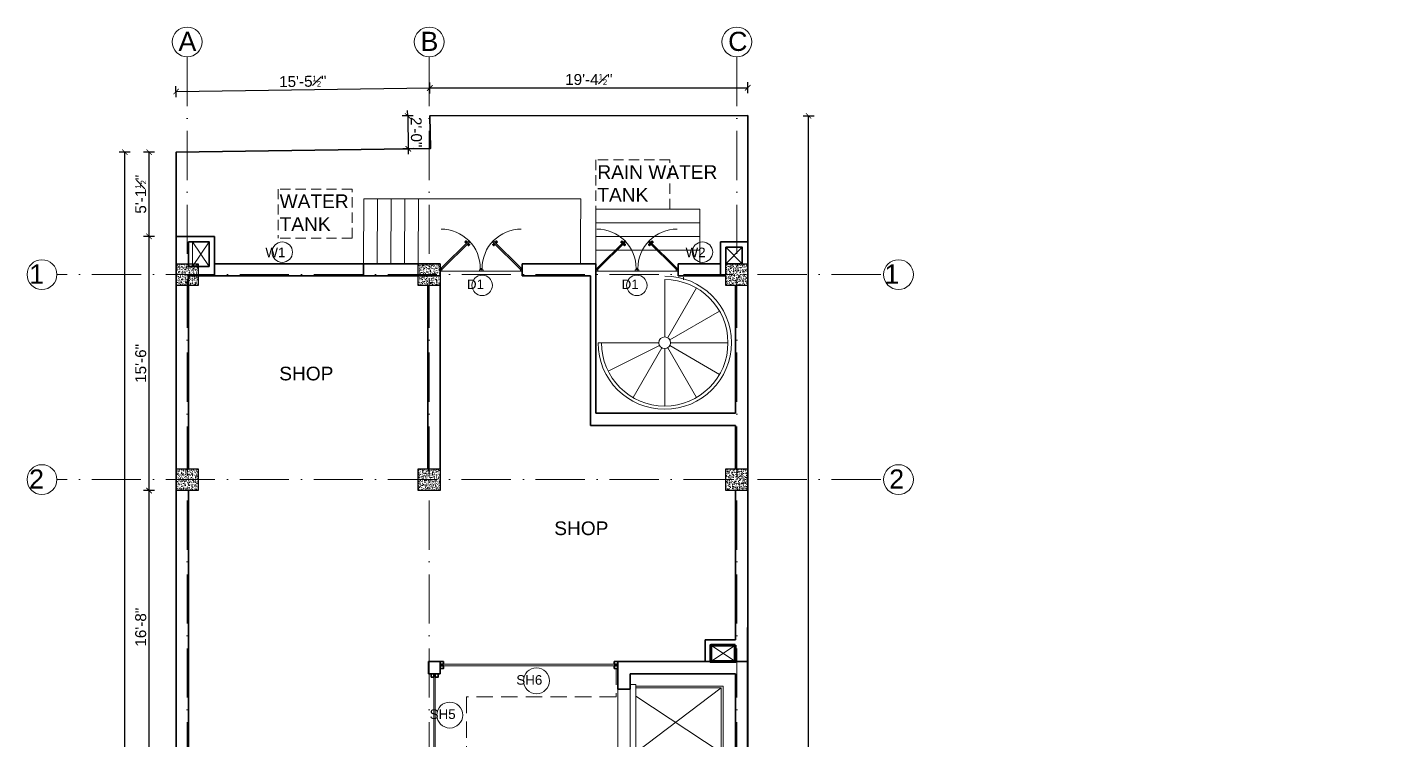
# Model space of a CAD drawing. Header units: inches. Extents: x 10755 to 33653, y -10992 to 10708.
# Drawn here: x 10755 to 11744, y 6877 to 7399 of the extents above; entities that cross this region are included whole.
import ezdxf

# ---------------------------------------------------------------- set-up
doc = ezdxf.new("R2010")
doc.units = ezdxf.units.IN
doc.header["$MEASUREMENT"] = 0
for name, pattern in [('ACAD_ISO10W100', [18, 12, -3, 0, -3]), ('DASHED', [0.75, 0.5, -0.25]), ('HIDDEN', [0.375, 0.25, -0.125])]:
    doc.linetypes.add(name, pattern=pattern)
for name, color, linetype, lineweight in [('beam in plan', 241, 'HIDDEN', 20), ('centerline', 9, 'ACAD_ISO10W100', 5), ('col', 1, 'Continuous', 30), ('dim', 6, 'Continuous', 13), ('DIMINSION', 5, 'Continuous', 15), ('hatch', 33, 'Continuous', 5), ('hatch 2', 8, 'Continuous', 13), ('hatch- rcc', 252, 'Continuous', 5), ('PUERTAS', 7, 'Continuous', 0), ('railing', 33, 'Continuous', 15), ('rs', 102, 'Continuous', 15), ('site', 4, 'Continuous', 35), ('STAIRCASE', 143, 'Continuous', 15), ('title text 1', 113, 'Continuous', 25), ('wall', 1, 'Continuous', 35), ('win sec', 161, 'Continuous', 9)]:
    doc.layers.add(name, color=color, linetype=linetype, lineweight=lineweight)
doc.layers.add('T-TEXT', color=230, linetype='Continuous')
doc.layers.get('DIMINSION').off()
doc.styles.add('Prajwal', font='stylu.ttf', dxfattribs={"height": 9})
doc.styles.get("Standard").update_dxf_attribs({"font": 'arial.ttf'})
doc.styles.add('suren', font='times.ttf', dxfattribs={"height": 4})
doc.dimstyles.new('S8', dxfattribs={"dimscale": 8, "dimtxt": 1, "dimasz": 0.5, "dimexe": 0.5, "dimexo": 0.5, "dimgap": 0.25, "dimtad": 1, "dimzin": 3, "dimdsep": 46, "dimlunit": 4, "dimtxsty": 'Standard', "dimblk": 'ARCHTICK', "dimcen": 0, "dimclrd": 256, "dimclre": 256, "dimclrt": 6, "dimadec": 0, "dimazin": 0, "dimtfac": 0.5, "dimtix": 1, "dimtmove": 1, "dimatfit": 3, "dimfxl": 0.5, "dimfxlon": 1, "dimfrac": 1, "dimtolj": 1, "dimtzin": 0, "dimarcsym": 1})

# ---------------------------------------------------------------- blocks, each defined once
blk = doc.blocks.new('ETERWEWE')
at = {"layer": 'hatch- rcc', "linetype": 'Continuous', "ltscale": 30}
h = blk.add_hatch(dxfattribs=at)
h.set_pattern_fill('AR-CONC', color=256, scale=0.5, style=0)
h.set_pattern_definition([(50, (0, 0), (3.586300913, -0.313760675), [0.375, -4.125]), (355, (0, 0), (-0.69375667, 3.76096067), [0.3, -3.3]), (100.4514445, (0.299, -0.026), (2.89254423, 3.447199955), [0.31870096, -3.50571056]), (46.1842, (0, 1), (5.33620665, -0.8275964), [0.5625, -6.1875]), (96.6356355, (0.4447, 0.931), (4.67330973, 4.870593), [0.47805171, -5.2585688]), (351.184164, (0, 1), (4.67330973, 4.870593), [0.45, -4.95]), (21, (0.5, 0.75), (2.98453526, -2.013094453), [0.375, -4.125]), (326, (0.5, 0.75), (1.21657666, 3.625750225), [0.3, -3.3]), (71.4514447, (0.7487, 0.5822), (4.20111188, 1.612655764), [0.31870095, -3.50571056]), (37.5, (0, 0), (0.060799277, 1.664469269), [0, -3.26, 0, -3.35, 0, -3.3125]), (7.5, (0, 0), (1.315347687, 1.97205856), [0, -1.91, 0, -3.185, 0, -1.2625]), (327.5, (-1.115, 0), (2.669112181, -0.112774359), [0, -1.25, 0, -3.9, 0, -5.175]), (317.5, (-1.615, 0), (2.915930847, 0.50052491), [0, -1.625, 0, -2.59, 0, -3.675])])
h.paths.add_polyline_path([(159423.23, -3794.58), (159439.23, -3794.58), (159439.23, -3778.58), (159423.23, -3778.58)])
at = {"layer": 'col', "linetype": 'Continuous', "ltscale": 30}
blk.add_lwpolyline([(159423.23, -3794.58), (159423.23, -3778.58), (159439.23, -3778.58), (159439.23, -3794.58), (159423.23, -3794.58)], dxfattribs=at)
blk = doc.blocks.new('wetyerr')
at = {"layer": 'STAIRCASE'}
for p, q in [((177502.89, -3757.07), (177502.89, -3727.11)), ((177504.43, -3757.48), (177519.43, -3731.5)), ((177505.56, -3758.61), (177531.54, -3743.61)), ((177499.81, -3760.19), (177468.06, -3760.19)), ((177505.97, -3760.15), (177535.97, -3760.15)), ((177500.21, -3761.7), (177473.29, -3774.98)), ((177501.34, -3762.83), (177486.34, -3788.81)), ((177502.89, -3763.24), (177502.89, -3793.24)), ((177504.43, -3762.83), (177519.43, -3788.81)), ((177505.56, -3761.7), (177531.54, -3776.7))]:
    blk.add_line(p, q, dxfattribs=at)
blk.add_circle((177502.87, -3760.19), 3.07, dxfattribs=at)
for centre, radius, start, end in [((177502.89, -3760.15), 34.83, 180.05278, 90), ((177502.87, -3760.19), 33.07, 180, 89.97612)]:
    blk.add_arc(centre, radius, start, end, dxfattribs=at)
blk = doc.blocks.new('2ft6in')
at = {"layer": 'PUERTAS', "color": 2}
for p, q in [((0.84, 2.1), (21.02, 22.28)), ((21.71, 21.6), (1.47, 1.37)), ((18.33, 21.76), (18.31, 21.77)), ((21.71, 21.6), (21.02, 22.28)), ((21.18, 18.9), (21.2, 18.89)), ((0, 2), (0, 0)), ((0.6, 2), (0, 2)), ((1.33, 0), (0, 0)), ((0.6, 1.26), (0.6, 2.04)), ((0.67, 1.26), (0.6, 1.26)), ((0.67, 1.26), (0.67, 2.01)), ((0.67, 1), (0.67, 1.26)), ((1.33, 1), (0.67, 1)), ((1.31, 1.53), (0.79, 2.06)), ((1.36, 1.58), (0.81, 2.12)), ((1.36, 1.58), (1.31, 1.53)), ((1.47, 1.37), (1.31, 1.53)), ((1.33, 0), (1.33, 1)), ((28.67, 0), (28.67, 1)), ((28.67, 1), (29.33, 1)), ((28.67, 0), (30, 0)), ((29.33, 1), (29.33, 2)), ((29.33, 2), (30, 2)), ((30, 0), (30, 2))]:
    blk.add_line(p, q, dxfattribs=at)
at = {"layer": 'PUERTAS', "color": 8}
for p, q in [((18.81, 20.78), (18.04, 21.4)), ((18.86, 20.83), (18.08, 21.46)), ((18.95, 20.92), (18.2, 21.58)), ((18.44, 21.9), (18.31, 21.77)), ((19.07, 21.03), (18.34, 21.72)), ((18.44, 21.9), (18.56, 22.02)), ((18.58, 22.01), (18.56, 22.02)), ((19.3, 21.26), (18.61, 22)), ((19.42, 21.38), (18.75, 22.14)), ((19.51, 21.48), (18.88, 22.26)), ((18.91, 20.27), (19.19, 20.69)), ((19.55, 21.53), (18.93, 22.3)), ((19.13, 20.8), (19.03, 20.9)), ((19.15, 20.82), (19.05, 20.92)), ((19.09, 20.44), (19.25, 20.76)), ((19.19, 20.87), (19.1, 20.96)), ((19.25, 20.93), (19.16, 21.02)), ((19.28, 20.63), (19.32, 20.83)), ((19.4, 21.08), (19.31, 21.17)), ((19.47, 21.15), (19.38, 21.24)), ((19.43, 20.78), (19.4, 20.9)), ((19.51, 21.19), (19.42, 21.28)), ((19.55, 20.91), (19.43, 20.94)), ((19.53, 21.21), (19.44, 21.3)), ((19.7, 21.06), (19.51, 21.01)), ((19.89, 21.24), (19.58, 21.08)), ((20.07, 21.42), (19.64, 21.15)), ((19.87, 19.67), (20.18, 19.83)), ((20.06, 19.85), (20.25, 19.9)), ((20.21, 20), (20.33, 19.97)), ((20.33, 20.13), (20.36, 20.01)), ((20.36, 19.83), (20.45, 19.74)), ((20.48, 20.28), (20.44, 20.08)), ((20.5, 19.98), (20.6, 19.89)), ((20.67, 20.47), (20.51, 20.15)), ((20.85, 20.64), (20.57, 20.22)), ((20.57, 20.04), (20.66, 19.95)), ((20.61, 20.09), (20.7, 19.99)), ((20.63, 20.11), (20.72, 20.01)), ((20.69, 19.87), (21.42, 19.19)), ((20.81, 19.99), (21.56, 19.33)), ((20.9, 20.08), (21.68, 19.45)), ((20.95, 20.13), (21.72, 19.51)), ((19.69, 19.49), (20.12, 19.76)), ((20.21, 19.38), (20.83, 18.61)), ((20.23, 19.7), (20.32, 19.61)), ((20.25, 19.72), (20.34, 19.63)), ((20.25, 19.43), (20.88, 18.65)), ((20.29, 19.76), (20.38, 19.67)), ((20.34, 19.53), (21, 18.77)), ((20.46, 19.64), (21.14, 18.91)), ((21.32, 19.01), (21.2, 18.89)), ((21.32, 19.01), (21.44, 19.14)), ((21.43, 19.15), (21.44, 19.14)), ((0, 0), (30, 0))]:
    blk.add_line(p, q, dxfattribs=at)
at = {"layer": 'PUERTAS', "color": 1}
for p, q in [((18.06, 21.44), (18.48, 21.86)), ((18.74, 20.79), (18.06, 21.34)), ((18.08, 21.51), (18.45, 21.88)), ((18.11, 21.49), (18.08, 21.51)), ((18.82, 22.25), (18.45, 21.88)), ((18.9, 22.28), (18.48, 21.86)), ((18.84, 22.23), (18.82, 22.25)), ((18.83, 20.8), (19.18, 21.15)), ((18.84, 20.21), (19.1, 20.6)), ((18.85, 20.11), (18.84, 20.12)), ((18.92, 20.89), (18.93, 20.88)), ((19.54, 21.59), (18.99, 22.27)), ((19.02, 20.88), (19.24, 21.1)), ((19.12, 20.8), (19.03, 20.89)), ((19.1, 20.7), (19.11, 20.69)), ((19.1, 20.6), (19.1, 20.6)), ((19.11, 20.79), (19.33, 21.01)), ((19.54, 21.5), (19.18, 21.15)), ((19.45, 21.31), (19.24, 21.1)), ((19.55, 21.22), (19.33, 21.01)), ((19.45, 21.41), (19.45, 21.41)), ((19.54, 21.22), (19.45, 21.31)), ((19.64, 21.23), (19.64, 21.23)), ((19.74, 21.24), (19.73, 21.23)), ((20.12, 21.49), (19.74, 21.24)), ((20.21, 19.69), (20.43, 19.9)), ((20.22, 21.48), (20.22, 21.49)), ((20.31, 19.6), (20.52, 19.81)), ((20.65, 20.12), (20.43, 19.9)), ((20.74, 20.03), (20.52, 19.81)), ((20.93, 20.11), (20.57, 19.76)), ((20.64, 20.11), (20.73, 20.02)), ((20.66, 20.31), (20.65, 20.31)), ((20.65, 20.21), (20.65, 20.22)), ((20.91, 20.7), (20.66, 20.31)), ((20.84, 20.02), (20.83, 20.03)), ((20.91, 20.8), (20.91, 20.79)), ((21.02, 20.12), (21.7, 19.57)), ((19.53, 19.43), (19.54, 19.42)), ((19.64, 19.42), (20.02, 19.67)), ((20.02, 19.67), (20.03, 19.68)), ((20.12, 19.68), (20.12, 19.68)), ((20.22, 19.41), (20.57, 19.76)), ((20.22, 19.69), (20.31, 19.6)), ((20.22, 19.32), (20.76, 18.64)), ((20.31, 19.5), (20.31, 19.5)), ((20.86, 18.63), (21.28, 19.05)), ((20.91, 18.68), (20.94, 18.66)), ((20.94, 18.66), (21.31, 19.03)), ((21.7, 19.47), (21.28, 19.05)), ((21.67, 19.4), (21.31, 19.03)), ((21.65, 19.42), (21.67, 19.4))]:
    blk.add_line(p, q, dxfattribs=at)
at = {"layer": 'PUERTAS', "color": 2}
for radius in [0.129, 0.0627]:
    blk.add_circle((0.68, 2.14), radius, dxfattribs=at)
at = {"layer": 'PUERTAS', "color": 8}
blk.add_arc((0.68, 2.14), 28.65, 359.72845, 90.03333, dxfattribs=at)
at = {"layer": 'PUERTAS', "color": 1}
for centre, start, end in [((18.78, 20.84), 231.07637, 315), ((18.89, 20.16), 135, 225), ((18.94, 22.23), 38.92363, 135), ((18.97, 20.93), 225, 315), ((19.16, 20.74), 135, 219.74275), ((19.06, 20.65), 315, 39.74275), ((19.4, 21.36), 315, 45), ((19.49, 21.55), 315, 38.92363), ((19.6, 21.18), 50.25725, 135), ((19.68, 21.28), 230.25725, 315), ((20.17, 21.44), 45, 135), ((20.7, 20.26), 135, 219.74275), ((20.6, 20.17), 315, 39.74275), ((20.78, 19.98), 45, 135), ((20.87, 20.75), 315, 45), ((20.98, 20.07), 51.07637, 135), ((19.59, 19.47), 225, 315), ((20.07, 19.63), 50.25725, 135), ((20.16, 19.73), 230.25725, 315), ((20.27, 19.36), 135, 218.92363), ((20.35, 19.55), 135, 225), ((20.82, 18.68), 218.92363, 315), ((21.65, 19.52), 315, 51.07637)]:
    blk.add_arc(centre, 0.0667, start, end, dxfattribs=at)
blk = doc.blocks.new('rwewrwe')
at = {"layer": 'railing', "linetype": 'Continuous', "ltscale": 30}
blk.add_line((179366.88, -4040.04), (179367.88, -4040.04), dxfattribs=at)
at = {"layer": 'STAIRCASE', "linetype": 'Continuous', "ltscale": 30}
for p, q in [((179345.86, -4031.04), (179345.86, -4031.04)), ((179356.86, -4031.04), (179356.86, -4031.04))]:
    blk.add_line(p, q, dxfattribs=at)
at = {"layer": 'wall', "color": 7, "ltscale": 30}
for p, q in [((179363.96, -3954.19), (179363.96, -3974.31)), ((179458.96, -3954.19), (179363.96, -3954.19)), ((179458.96, -3963.19), (179458.96, -3954.19)), ((179372.96, -3963.19), (179372.96, -3974.31)), ((179372.96, -3963.19), (179449.96, -3963.19)), ((179449.96, -3963.19), (179449.96, -4031.04)), ((179458.96, -4040.04), (179458.96, -3963.19)), ((179363.96, -3974.31), (179372.96, -3974.31)), ((179363.96, -4020.79), (179363.96, -4040.04)), ((179372.96, -4020.79), (179363.96, -4020.79)), ((179372.96, -4020.79), (179372.96, -4031.04)), ((179372.96, -4031.04), (179449.96, -4031.04)), ((179458.96, -4040.04), (179363.96, -4040.04))]:
    blk.add_line(p, q, dxfattribs=at)
at = {"layer": 'wall', "color": 7}
blk.add_line((179372.96, -4020.79), (179363.96, -4020.79), dxfattribs=at)
at = {"layer": 'win sec', "color": 7}
for p, q in [((179363.96, -3974.31), (179363.96, -4021.66)), ((179377.14, -3970.9), (179372.96, -3970.9)), ((179372.96, -3974.31), (179372.96, -4021.66)), ((179377.14, -4023.75), (179377.14, -3970.9)), ((179377.14, -3972.19), (179440.96, -3972.19)), ((179377.14, -3973.44), (179439.71, -3973.44)), ((179377.14, -4020.79), (179439.71, -3973.44)), ((179439.71, -4020.79), (179439.71, -3973.44)), ((179440.96, -4022.04), (179440.96, -3972.19)), ((179377.14, -3979.44), (179439.71, -4020.79)), ((179372.96, -4023.75), (179377.14, -4023.75)), ((179377.14, -4020.79), (179439.71, -4020.79)), ((179377.14, -4022.04), (179440.96, -4022.04)), ((179374.4, -4028.04), (179374.4, -4028.03))]:
    blk.add_line(p, q, dxfattribs=at)
blk = doc.blocks.new('wewerrr')
at = {"layer": 'DIMINSION', "linetype": 'Continuous'}
for p in [(16886.62, 33.19), (16886.62, 33.19), (17063.62, 33.19), (17063.62, 33.19), (17288.57, 33.19), (17288.57, 33.19), (16886.62, -116.81), (16886.62, -116.81), (17063.62, -116.81), (17063.62, -116.81), (17288.57, -116.81), (17288.57, -116.81), (16886.62, -332.81), (16886.62, -332.81), (17063.62, -332.81), (17063.62, -332.81), (17288.57, -332.81), (17288.57, -332.81), (16886.62, -517.81), (16886.62, -517.81), (17063.62, -517.81), (17063.62, -517.81), (17288.49, -517.81), (17288.49, -517.81), (16886.62, -757.81), (16886.62, -757.81), (17063.62, -757.81), (17063.62, -757.81), (17288.57, -757.81), (17288.57, -757.81), (16886.62, -949.81), (16886.62, -949.81), (17063.62, -949.81), (17063.62, -949.81), (17288.57, -949.81), (17288.57, -949.81)]:
    blk.add_blockref('ETERWEWE', p, dxfattribs=at)
blk = doc.blocks.new('_ArchTick')
at = {"color": 0, "const_width": 0.15}
blk.add_lwpolyline([(-0.5, -0.5), (0.5, 0.5)], dxfattribs=at)
blk = doc.blocks.new('*D3616')
at = {"layer": 'Defpoints', "color": 0, "transparency": 16777216}
for p in [(10844.23, 7059.82), (10864.08, 7059.82), (10864.08, 6859.82)]:
    blk.add_point(p, dxfattribs=at)
at = {"layer": 'dim', "lineweight": -2, "transparency": 16777216}
for p, q in [((10848.23, 7059.82), (10840.23, 7059.82)), ((10844.23, 6859.82), (10844.23, 7059.82)), ((10848.23, 6859.82), (10840.23, 6859.82))]:
    blk.add_line(p, q, dxfattribs=at)
at = {"layer": 'dim', "lineweight": -2, "transparency": 16777216, "xscale": 4, "yscale": 4, "zscale": 4}
for p, rotation in [((10844.23, 7059.82), 90), ((10844.23, 6859.82), 270)]:
    blk.add_blockref('_ArchTick', p, dxfattribs=dict(at, rotation=rotation))
at = {"layer": 'dim', "color": 6, "transparency": 16777216, "insert": (10838.14, 6959.82), "char_height": 8, "attachment_point": 5, "rotation": 90}
blk.add_mtext('\\A1;16\'-8"', dxfattribs=at)
blk = doc.blocks.new('*D3623')
at = {"layer": 'Defpoints', "color": 0, "transparency": 16777216}
for p in [(10844.23, 7245.82), (10864.08, 7245.82), (10864.08, 7059.82)]:
    blk.add_point(p, dxfattribs=at)
at = {"layer": 'dim', "lineweight": -2, "transparency": 16777216}
for p, q in [((10848.23, 7245.82), (10840.23, 7245.82)), ((10844.23, 7059.82), (10844.23, 7245.82)), ((10848.23, 7059.82), (10840.23, 7059.82))]:
    blk.add_line(p, q, dxfattribs=at)
at = {"layer": 'dim', "lineweight": -2, "transparency": 16777216, "xscale": 4, "yscale": 4, "zscale": 4}
for p, rotation in [((10844.23, 7245.82), 90), ((10844.23, 7059.82), 270)]:
    blk.add_blockref('_ArchTick', p, dxfattribs=dict(at, rotation=rotation))
at = {"layer": 'dim', "color": 6, "transparency": 16777216, "insert": (10838.14, 7152.82), "char_height": 8, "attachment_point": 5, "rotation": 90}
blk.add_mtext('\\A1;15\'-6"', dxfattribs=at)
blk = doc.blocks.new('*D3624')
at = {"layer": 'Defpoints', "color": 0, "transparency": 16777216}
for p in [(10844.23, 7307.44), (10864.05, 7307.44), (10864.08, 7245.82)]:
    blk.add_point(p, dxfattribs=at)
at = {"layer": 'dim', "lineweight": -2, "transparency": 16777216}
for p, q in [((10848.23, 7307.44), (10840.23, 7307.44)), ((10844.23, 7245.82), (10844.23, 7307.44)), ((10848.23, 7245.82), (10840.23, 7245.82))]:
    blk.add_line(p, q, dxfattribs=at)
at = {"layer": 'dim', "lineweight": -2, "transparency": 16777216, "xscale": 4, "yscale": 4, "zscale": 4}
for p, rotation in [((10844.23, 7307.44), 90), ((10844.23, 7245.82), 270)]:
    blk.add_blockref('_ArchTick', p, dxfattribs=dict(at, rotation=rotation))
at = {"layer": 'dim', "color": 6, "transparency": 16777216, "insert": (10838.14, 7276.63), "char_height": 8, "attachment_point": 5, "rotation": 90}
blk.add_mtext('\\A1;5\'-1{\\H0.500000x;\\S1#2;}"', dxfattribs=at)
blk = doc.blocks.new('*D3625')
at = {"layer": 'Defpoints', "color": 0, "transparency": 16777216}
for p in [(11049.45, 7354.4), (10864.08, 7343.15), (11049.57, 7345.78)]:
    blk.add_point(p, dxfattribs=at)
at = {"layer": 'dim', "lineweight": -2, "transparency": 16777216}
for p, q in [((10864.02, 7347.77), (10863.9, 7355.77)), ((10863.96, 7351.77), (11049.45, 7354.4)), ((11049.5, 7350.4), (11049.39, 7358.4))]:
    blk.add_line(p, q, dxfattribs=at)
at = {"layer": 'dim', "lineweight": -2, "transparency": 16777216, "xscale": 4, "yscale": 4, "zscale": 4}
for p, rotation in [((10863.96, 7351.77), 180.8114260878694), ((11049.45, 7354.4), 0.8114260878694287)]:
    blk.add_blockref('_ArchTick', p, dxfattribs=dict(at, rotation=rotation))
at = {"layer": 'dim', "color": 6, "transparency": 16777216, "insert": (10956.62, 7359.17), "char_height": 8, "attachment_point": 5, "rotation": 0.81143}
blk.add_mtext('\\A1;15\'-5{\\H0.500000x;\\S1#2;}"', dxfattribs=at)
blk = doc.blocks.new('*D3626')
at = {"layer": 'Defpoints', "color": 0, "transparency": 16777216}
for p in [(11282.04, 7354.53), (11049.59, 7333.78), (11282.05, 7333.92)]:
    blk.add_point(p, dxfattribs=at)
at = {"layer": 'dim', "lineweight": -2, "transparency": 16777216}
for p, q in [((11049.58, 7350.39), (11049.58, 7358.39)), ((11049.58, 7354.39), (11282.04, 7354.53)), ((11282.04, 7350.53), (11282.04, 7358.53))]:
    blk.add_line(p, q, dxfattribs=at)
at = {"layer": 'dim', "lineweight": -2, "transparency": 16777216, "xscale": 4, "yscale": 4, "zscale": 4}
for p, rotation in [((11049.58, 7354.39), 180.0343875764198), ((11282.04, 7354.53), 0.0343875764198421)]:
    blk.add_blockref('_ArchTick', p, dxfattribs=dict(at, rotation=rotation))
at = {"layer": 'dim', "color": 6, "transparency": 16777216, "insert": (11165.8, 7360.55), "char_height": 8, "attachment_point": 5, "rotation": 0.03439}
blk.add_mtext('\\A1;19\'-4{\\H0.500000x;\\S1#2;}"', dxfattribs=at)
blk = doc.blocks.new('*D3617')
at = {"layer": 'Defpoints', "color": 0, "transparency": 16777216}
for p in [(11041.83, 7334.07), (11033.71, 7309.95), (11042.18, 7310.07)]:
    blk.add_point(p, dxfattribs=at)
at = {"layer": 'dim', "lineweight": -2, "transparency": 16777216}
for p, q in [((11037.35, 7334), (11029.36, 7333.89)), ((11033.36, 7333.94), (11033.3, 7337.94)), ((11033.36, 7333.94), (11033.71, 7309.95)), ((11037.71, 7310.01), (11029.71, 7309.89)), ((11033.71, 7309.95), (11033.76, 7305.95))]:
    blk.add_line(p, q, dxfattribs=at)
at = {"layer": 'dim', "lineweight": -2, "transparency": 16777216, "xscale": 4, "yscale": 4, "zscale": 4}
for p, rotation in [((11033.36, 7333.94), 270.8363979327283), ((11033.71, 7309.95), 90.83639793272827)]:
    blk.add_blockref('_ArchTick', p, dxfattribs=dict(at, rotation=rotation))
at = {"layer": 'dim', "color": 6, "transparency": 16777216, "insert": (11039.61, 7322.04), "char_height": 8, "attachment_point": 5, "rotation": 270.8364}
blk.add_mtext('\\A1;2\'-0"', dxfattribs=at)
blk = doc.blocks.new('*D3627')
at = {"layer": 'Defpoints', "color": 0, "transparency": 16777216}
for p in [(31969.25, 7241.82), (11281.95, 6632.82), (31991.14, 6632.82)]:
    blk.add_point(p, dxfattribs=at)
at = {"layer": 'dim', "lineweight": -2, "transparency": 16777216}
for p, q in [((31987.14, 7241.82), (31995.14, 7241.82)), ((31991.14, 7241.82), (31991.14, 6632.82)), ((31987.14, 6632.82), (31995.14, 6632.82))]:
    blk.add_line(p, q, dxfattribs=at)
at = {"layer": 'dim', "lineweight": -2, "transparency": 16777216, "xscale": 4, "yscale": 4, "zscale": 4}
for p, rotation in [((31991.14, 7241.82), 90), ((31991.14, 6632.82), 270)]:
    blk.add_blockref('_ArchTick', p, dxfattribs=dict(at, rotation=rotation))
at = {"layer": 'dim', "color": 6, "transparency": 16777216, "insert": (31985.05, 6937.32), "char_height": 8, "attachment_point": 5, "rotation": 90}
blk.add_mtext('\\A1;50\'-9"', dxfattribs=at)
blk = doc.blocks.new('*D3619')
at = {"layer": 'Defpoints', "color": 0, "transparency": 16777216}
for p in [(10826.43, 7307.44), (10869.88, 7307.44), (10869.88, 5993.15)]:
    blk.add_point(p, dxfattribs=at)
at = {"layer": 'dim', "lineweight": -2, "transparency": 16777216}
for p, q in [((10830.43, 7307.44), (10822.43, 7307.44)), ((10826.43, 5993.15), (10826.43, 7307.44)), ((10830.43, 5993.15), (10822.43, 5993.15))]:
    blk.add_line(p, q, dxfattribs=at)
at = {"layer": 'dim', "lineweight": -2, "transparency": 16777216, "xscale": 4, "yscale": 4, "zscale": 4}
for p, rotation in [((10826.43, 7307.44), 90), ((10826.43, 5993.15), 270)]:
    blk.add_blockref('_ArchTick', p, dxfattribs=dict(at, rotation=rotation))
at = {"layer": 'dim', "color": 6, "transparency": 16777216, "insert": (10820.35, 6650.3), "char_height": 8, "attachment_point": 5, "rotation": 90}
blk.add_mtext('\\A1;109\'-6{\\H0.500000x;\\S1#4;}"', dxfattribs=at)
blk = doc.blocks.new('*D3620')
at = {"layer": 'Defpoints', "color": 0, "transparency": 16777216}
for p in [(11282.05, 7333.92), (11326.48, 7333.92), (11282.03, 5993.15)]:
    blk.add_point(p, dxfattribs=at)
at = {"layer": 'dim', "lineweight": -2, "transparency": 16777216}
for p, q in [((11322.48, 7333.92), (11330.48, 7333.92)), ((11326.48, 5993.15), (11326.48, 7333.92)), ((11322.48, 5993.15), (11330.48, 5993.15))]:
    blk.add_line(p, q, dxfattribs=at)
at = {"layer": 'dim', "lineweight": -2, "transparency": 16777216, "xscale": 4, "yscale": 4, "zscale": 4}
for p, rotation in [((11326.48, 7333.92), 90), ((11326.48, 5993.15), 270)]:
    blk.add_blockref('_ArchTick', p, dxfattribs=dict(at, rotation=rotation))
at = {"layer": 'dim', "color": 6, "transparency": 16777216, "insert": (11320.37, 6663.53), "char_height": 8, "attachment_point": 5, "rotation": 90}
blk.add_mtext('\\A1;111\'-8{\\H0.500000x;\\S3#4;}"', dxfattribs=at)

msp = doc.modelspace()

# ---------------------------------------------------------------- linework, layer by layer
at = {"layer": 'beam in plan', "linetype": 'Continuous', "ltscale": 30}
msp.add_line((10876.084, 7223.819), (10876.084, 7241.819), dxfattribs=at)
at = {"layer": 'centerline', "ltscale": 3}
for p, q in [((10872.082, 7377.148), (10872.082, 6051.326)), ((11049.082, 7377.148), (11049.082, 6051.326)), ((11274.03, 7377.148), (11274.03, 6069.715)), ((11379.31, 7217.819), (10776.809, 7217.819)), ((11379.308, 7067.819), (10776.807, 7067.819))]:
    msp.add_line(p, q, dxfattribs=at)
at = {"layer": 'centerline', "linetype": 'Continuous'}
for centre in [(10872.082, 7388.06), (11049.082, 7388.06), (11274.03, 7388.06), (10765.897, 7217.819), (11392.281, 7217.819), (10765.895, 7067.819), (11392.279, 7067.819)]:
    msp.add_circle(centre, 10.912, dxfattribs=at)
at = {"layer": 'hatch', "linetype": 'Continuous', "ltscale": 30}
for p, q in [((11254.956, 6934.665), (11272.956, 6946.677)), ((11272.956, 6934.677), (11254.956, 6946.665))]:
    msp.add_line(p, q, dxfattribs=at)
at = {"layer": 'hatch 2', "linetype": 'Continuous', "ltscale": 30}
for p, q in [((10876.084, 7241.819), (10888.084, 7223.819)), ((10888.084, 7241.819), (10876.084, 7223.819)), ((11266.031, 7237.819), (11278.031, 7225.819)), ((11266.031, 7225.819), (11278.031, 7237.819))]:
    msp.add_line(p, q, dxfattribs=at)
at = {"layer": 'hatch 2', "ltscale": 30}
for centre, radius in [((10941.617, 7234.266), 7.47), ((11248.895, 7234.266), 7.47), ((11087.801, 7209.973), 7.47), ((11200.915, 7209.973), 7.47), ((11127.489, 6920.598), 9.47), ((11064.102, 6895.533), 9.47)]:
    msp.add_circle(centre, radius, dxfattribs=at)
at = {"layer": 'rs'}
for p, q in [((11057.486, 6931.671), (11185.765, 6931.671)), ((11059.602, 6932.671), (11185.765, 6932.671)), ((11052.526, 6859.819), (11052.526, 6924.487)), ((11053.526, 6859.819), (11053.526, 6924.487))]:
    msp.add_line(p, q, dxfattribs=at)
at = {"layer": 'rs', "const_width": 0.25}
for points in [[(11059.602, 6931.666), (11057.486, 6931.666), (11057.486, 6932.666), (11059.602, 6932.666)], [(11184.426, 6931.671), (11186.542, 6931.671), (11186.542, 6932.671), (11184.426, 6932.671)], [(11053.526, 6923.147), (11053.526, 6925.264), (11052.526, 6925.264), (11052.526, 6923.147)]]:
    msp.add_lwpolyline(points, dxfattribs=at)
at = {"layer": 'rs', "linetype": 'HIDDEN', "ltscale": 48}
for points in [[(11185.685, 6929.671), (11185.685, 6908.842), (11076.355, 6908.842)], [(11076.355, 6908.842), (11076.355, 6861.078), (11055.531, 6861.078)]]:
    msp.add_lwpolyline(points, dxfattribs=at)
at = {"layer": 'site', "linetype": 'Continuous', "ltscale": 30}
msp.add_lwpolyline([(11282.031, 5993.441), (11282.031, 7334.207), (11049.571, 7334.068), (11049.911, 7310.073), (10864.084, 7307.441), (10864.084, 5993.441), (11282.031, 5993.441)], dxfattribs=at)
at = {"layer": 'STAIRCASE', "color": 7, "linetype": 'DASHED', "ltscale": 15}
for p, q in [((11224.995, 7301.806), (11170.995, 7301.806)), ((11170.995, 7301.806), (11170.995, 7265.794)), ((11224.995, 7265.794), (11224.995, 7301.806)), ((10992.632, 7280.445), (10938.632, 7280.445)), ((10938.632, 7280.445), (10938.632, 7244.433)), ((10992.632, 7244.433), (10992.632, 7280.445)), ((11224.995, 7265.794), (11170.995, 7265.794)), ((10992.632, 7244.433), (10938.632, 7244.433))]:
    msp.add_line(p, q, dxfattribs=at)
at = {"layer": 'STAIRCASE', "linetype": 'Continuous', "ltscale": 30}
for p, q in [((11001.262, 7273.38), (11001.086, 7225.819)), ((11001.262, 7273.38), (11041.262, 7273.38)), ((11011.262, 7273.38), (11011.086, 7225.819)), ((11021.262, 7273.38), (11021.086, 7225.819)), ((11031.262, 7273.38), (11031.086, 7225.819)), ((11041.262, 7273.38), (11041.086, 7225.819)), ((11247.02, 7265.819), (11171.031, 7265.819)), ((11171.031, 7225.819), (11171.031, 7265.819)), ((11247.02, 7225.819), (11247.02, 7265.819)), ((11247.02, 7255.819), (11171.031, 7255.819)), ((11159.754, 7243.846), (11159.754, 7225.819)), ((11247.02, 7245.819), (11171.031, 7245.819)), ((11247.02, 7235.819), (11171.031, 7235.819))]:
    msp.add_line(p, q, dxfattribs=at)
at = {"layer": 'STAIRCASE'}
for p, q in [((11041.262, 7273.38), (11159.93, 7273.38)), ((11159.93, 7273.38), (11159.754, 7243.846)), ((11235.02, 7214.103), (11235.02, 7215.89))]:
    msp.add_line(p, q, dxfattribs=at)
at = {"layer": 'wall', "linetype": 'Continuous', "ltscale": 30}
for p, q in [((10864.084, 7245.819), (10892.084, 7245.819)), ((10864.084, 7225.819), (10864.084, 7245.819)), ((10892.084, 7225.819), (10892.084, 7245.819)), ((10873.084, 7241.819), (10888.084, 7241.819)), ((10873.084, 7241.819), (10873.084, 7225.819)), ((10888.084, 7223.819), (10888.084, 7241.819)), ((11282.031, 7241.819), (11262.031, 7241.819)), ((11262.031, 7241.819), (11262.031, 7225.819)), ((11278.031, 7237.819), (11266.031, 7237.819)), ((11266.031, 7237.819), (11266.031, 7225.819)), ((11278.031, 7225.819), (11278.031, 7237.819)), ((11282.031, 7225.819), (11282.031, 7241.819)), ((10880.084, 7223.819), (10888.084, 7223.819)), ((10892.084, 7225.819), (11057.086, 7225.819)), ((10892.084, 7216.819), (10892.084, 7225.819)), ((11001.086, 7225.819), (11001.086, 7216.819)), ((11057.086, 7216.819), (11057.086, 7225.819)), ((11117.084, 7225.819), (11171.031, 7225.819)), ((11117.084, 7216.819), (11117.084, 7225.819)), ((11171.031, 7216.819), (11171.031, 7225.819)), ((11231.031, 7225.819), (11262.031, 7225.819)), ((11231.031, 7216.819), (11231.031, 7225.819)), ((11262.031, 7225.819), (11262.031, 7216.819)), ((10873.084, 7216.819), (10895.084, 7216.819)), ((10873.084, 7215.819), (10873.084, 7075.819)), ((10873.084, 7213.777), (10873.084, 7189.819)), ((10895.084, 7216.819), (11057.086, 7216.819)), ((11117.084, 7216.819), (11167.031, 7216.819)), ((11167.042, 7107.378), (11167.031, 7216.819)), ((11171.041, 7116.378), (11171.031, 7216.819)), ((11231.031, 7216.819), (11265.658, 7216.819)), ((10864.084, 7075.819), (10864.084, 7209.819)), ((11048.084, 7075.819), (11048.086, 7209.819)), ((11057.084, 7075.819), (11057.086, 7209.819)), ((11273.032, 7116.378), (11273.033, 7209.819)), ((11282.031, 7075.819), (11282.033, 7209.819)), ((11273.032, 7116.378), (11171.041, 7116.378)), ((11167.042, 7107.378), (11273.032, 7107.378)), ((11273.031, 7075.819), (11273.032, 7107.378)), ((10864.082, 6859.819), (10864.082, 7059.819)), ((10873.082, 6859.819), (10873.082, 7059.819)), ((11272.973, 6950.677), (11273.031, 7059.824)), ((11281.925, 6859.819), (11282.031, 7059.819)), ((11250.956, 6950.666), (11272.973, 6950.677)), ((11250.956, 6934.667), (11250.956, 6950.666)), ((11254.956, 6941.509), (11254.956, 6946.678)), ((11254.956, 6946.668), (11272.956, 6946.677)), ((11254.956, 6934.668), (11254.956, 6946.668)), ((11057.084, 6934.666), (11048.605, 6934.666)), ((11048.605, 6934.666), (11048.605, 6925.666)), ((11048.605, 6925.666), (11057.084, 6925.666)), ((11057.084, 6925.666), (11057.084, 6934.666)), ((11057.084, 6929.666), (11057.084, 6934.666))]:
    msp.add_line(p, q, dxfattribs=at)
at = {"layer": 'wall'}
for p, q in [((11050.526, 6923.147), (11050.526, 6925.666)), ((11059.602, 6934.666), (11057.084, 6934.666)), ((11059.602, 6932.666), (11057.486, 6932.666)), ((11059.602, 6934.666), (11059.602, 6932.666)), ((11184.426, 6934.671), (11186.944, 6934.671)), ((11184.426, 6934.671), (11184.426, 6932.671)), ((11184.426, 6932.671), (11186.542, 6932.671)), ((11050.526, 6923.147), (11052.526, 6923.147)), ((11052.526, 6923.147), (11052.526, 6925.264))]:
    msp.add_line(p, q, dxfattribs=at)
at = {"layer": 'wall', "linetype": 'Continuous', "ltscale": 30}
for points in [[(10873.084, 7241.819), (10888.084, 7241.819), (10888.084, 7223.819), (10873.084, 7223.819)], [(11266.031, 7237.819), (11278.031, 7237.819), (11278.031, 7225.819), (11266.031, 7225.819)]]:
    msp.add_lwpolyline(points, close=True, dxfattribs=at)
at = {"layer": 'wall', "color": 4, "linetype": 'Continuous', "lineweight": 60, "ltscale": 30}
msp.add_lwpolyline([(11272.9, 6946.677), (11254.956, 6946.677), (11254.956, 6934.671), (11272.9, 6934.671)], close=True, dxfattribs=at)
at = {"layer": 'wall'}
for points in [[(11055.526, 6925.666), (11055.526, 6923.147), (11053.526, 6923.147), (11053.526, 6925.264)], [(11057.084, 6929.666), (11059.602, 6929.666), (11059.602, 6931.666), (11057.486, 6931.666)], [(11186.944, 6929.671), (11184.426, 6929.671), (11184.426, 6931.671), (11186.542, 6931.671)]]:
    msp.add_lwpolyline(points, dxfattribs=at)

# ---------------------------------------------------------------- block references
at = {"color": 3, "extrusion": (0, 0, -1), "xscale": -1, "zscale": -1}
for p in [(-11057.084, 7220.319), (-11171.031, 7220.319)]:
    msp.add_blockref('2ft6in', p, dxfattribs=at)
at = {"color": 3, "extrusion": (0, 0, -1), "zscale": -1}
for p in [(-11117.084, 7220.319), (-11231.031, 7220.319)]:
    msp.add_blockref('2ft6in', p, dxfattribs=at)
at = {"layer": 'DIMINSION', "linetype": 'Continuous'}
for p in [(-148559.147, 11004.401), (-148382.147, 11004.401), (-148157.199, 11004.401), (-148559.147, 10854.401), (-148382.147, 10854.401), (-148157.199, 10854.401)]:
    msp.add_blockref('ETERWEWE', p, dxfattribs=at)
at = {"layer": 'wall', "linetype": 'Continuous'}
for name, p in [('wewerrr', (-165445.765, 10971.215)), ('rwewrwe', (-168177.018, 10888.856))]:
    msp.add_blockref(name, p, dxfattribs=at)
at = {"layer": 'wall', "linetype": 'Continuous', "xscale": 1.399683253250259, "yscale": 1.399683253250259, "zscale": 1.399683253250259}
msp.add_blockref('wetyerr', (-237226.514, 12431.028), dxfattribs=at)

# ---------------------------------------------------------------- texts
at = {"layer": 'T-TEXT', "ltscale": 100, "char_height": 14, "width": 12.94397, "style": 'suren'}
for s, insert, attachment_point in [('{\\fArial|b0|i0|c0|p34;A}', (10865.724, 7395.498), 1), ('{\\fArial|b0|i0|c0|p34;B}', (11042.724, 7395.498), 1), ('{\\fArial|b0|i0|c0|p34;C}', (11267.672, 7395.498), 1), ('{\\fArial|b0|i0|c0|p34;1}', (10767.383, 7225.257), 3), ('{\\fArial|b0|i0|c0|p34;1}', (11392.84, 7225.257), 3), ('{\\fArial|b0|i0|c0|p34;2}', (10767.382, 7075.257), 3), ('{\\fArial|b0|i0|c0|p34;2}', (11396.376, 7075.257), 3)]:
    msp.add_mtext(s, dxfattribs=dict(at, insert=insert, attachment_point=attachment_point))
at = {"layer": 'title text 1', "char_height": 10, "width": 241.00666, "attachment_point": 1, "style": 'Prajwal'}
for s, insert in [('\\pt30;{\\fArial|b0|i0|c0|p34;RAIN WATER \\PTANK}', (11172.063, 7297.884)), ('\\pt30;{\\fArial|b0|i0|c0|p34;WATER \\PTANK}', (10939.699, 7276.523)), ('\\pt30;{\\fArial|b0|i0|c0|p34;SHOP}', (10939.415, 7150.442)), ('\\pt30;{\\fArial|b0|i0|c0|p34;SHOP}', (11140.534, 7037.215))]:
    msp.add_mtext(s, dxfattribs=dict(at, insert=insert))
at = {"layer": 'title text 1', "char_height": 7, "width": 6.48014975013211e-13, "attachment_point": 1, "rotation": 359.956324, "style": 'Prajwal'}
for s, insert in [('\\pi-5.632;{\\fArial|b0|i0|c0|p34;W1}', (10934.899, 7237.575)), ('\\pi-5.632;{\\fArial|b0|i0|c0|p34;W2}', (11242.178, 7237.575)), ('\\pi-5.632;{\\fArial|b0|i0|c0|p34;D1}', (11082.297, 7214.189)), ('\\pi-5.632;{\\fArial|b0|i0|c0|p34;D1}', (11195.411, 7214.189)), ('\\pi-5.632;{\\fArial|b0|i0|c0|p34;SH6}', (11118.406, 6924.746)), ('\\pi-5.632;{\\fArial|b0|i0|c0|p34;SH5}', (11055.018, 6899.68))]:
    msp.add_mtext(s, dxfattribs=dict(at, insert=insert))

# ---------------------------------------------------------------- dimensions: what is measured, and where the dimension line sits
at = {"layer": 'dim'}
for p1, p2, distance, picture, middle in [((10864.082, 7343.15), (11049.569, 7345.777), 8.621, '*D3625', (10956.617, 7359.168)), ((11049.591, 7333.777), (11282.051, 7333.917), 20.614, '*D3626', (11165.805, 7360.546)), ((11041.834, 7334.068), (11042.184, 7310.073), -8.48, '*D3617', (11039.614, 7322.036))]:
    dim = msp.add_aligned_dim(p1=p1, p2=p2, distance=distance, dimstyle='S8', dxfattribs=at)
    dim.commit()
    dim.dimension.update_dxf_attribs({"geometry": picture, "text_midpoint": middle})
for base, p1, p2, angle, picture, middle in [((11326.479, 7333.917), (11282.031, 5993.15), (11282.051, 7333.917), 90, '*D3620', (11320.367, 6663.533)), ((10826.431, 7307.441), (10869.88, 5993.15), (10869.88, 7307.441), 90, '*D3619', (10820.347, 6650.295)), ((10844.226, 7307.44), (10864.084, 7245.819), (10864.053, 7307.44), 270, '*D3624', (10838.142, 7276.63)), ((10844.226, 7245.819), (10864.084, 7059.819), (10864.084, 7245.819), 270, '*D3623', (10838.142, 7152.819)), ((31991.136, 6632.82), (31969.254, 7241.819), (11281.953, 6632.82), 90, '*D3627', (31985.051, 6937.319)), ((10844.226, 7059.819), (10864.084, 6859.819), (10864.084, 7059.819), 270, '*D3616', (10838.142, 6959.819))]:
    dim = msp.add_linear_dim(base=base, p1=p1, p2=p2, angle=angle, dimstyle='S8', dxfattribs=at)
    dim.commit()
    dim.dimension.update_dxf_attribs({"geometry": picture, "text_midpoint": middle})

doc.saveas('drawing.dxf')
